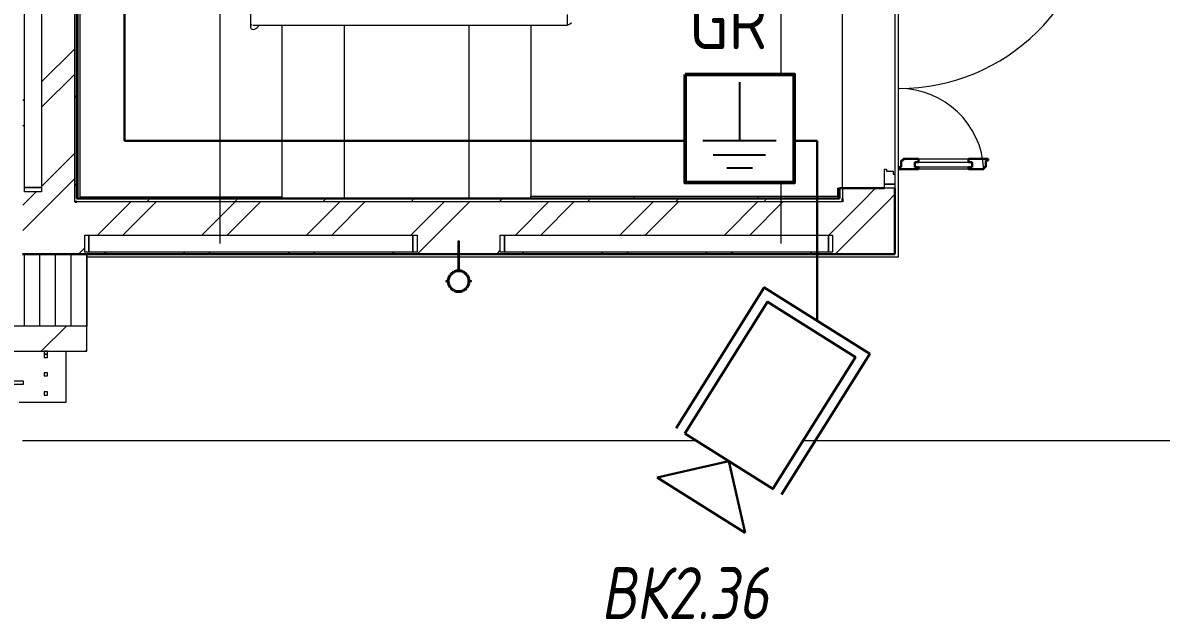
# Model space of a CAD drawing. Header units: millimetres. Extents: x -495897 to 1376592, y -28539 to 470976.
# Drawn here: x -9260 to -3781, y 369547 to 372416 of the extents above; entities that cross this region are included whole.
import ezdxf
from ezdxf import colors
from ezdxf.entities.mleader import LeaderData, LeaderLine
from ezdxf.enums import TextEntityAlignment as Align
from ezdxf.math import Vec2, Vec3

# ---------------------------------------------------------------- set-up
doc = ezdxf.new("R2010")
doc.units = ezdxf.units.MM
doc.set_wipeout_variables(frame=1)
doc.linetypes.add('ADSK_Линия сетки', pattern=[25, 20, -2.5, 0, -2.5])
doc.linetypes.add('ADSK_Сверху', pattern=[450, 300, -150])
for name, color, linetype, lineweight in [('RC-Видеонаблюдение', 5, 'Continuous', 30), ('RC-Выноски', 7, 'Continuous', 0), ('RC-Линии_связи-Адресные', 5, 'Continuous', 30), ('Витраж', 7, 'Continuous', 9), ('Двери', 252, 'Continuous', 9), ('Крыша', 7, 'Continuous', 9), ('Крыша штриховка', 7, 'Continuous', 9), ('Лестницы', 252, 'Continuous', 9), ('Линии', 7, 'Continuous', 9), ('НО ВН - ВК', 164, 'Continuous', 50), ('Обобщенные модели', 252, 'Continuous', 18), ('Ограждение', 252, 'Continuous', 9), ('Окна', 252, 'Continuous', 9), ('Оси', 252, 'Continuous', 9), ('Перекрытие', 252, 'Continuous', 18), ('Стены внутренние', 7, 'Continuous', 18), ('Стены наружные', 7, 'Continuous', 18), ('Стены штриховка', 7, 'Continuous', 9)]:
    doc.layers.add(name, color=color, linetype=linetype, lineweight=lineweight)
doc.layers.add('RC-Позиционные_обозначения', color=7, linetype='Continuous')
doc.layers.add('Двери открывание', color=7, linetype='Continuous', lineweight=9, true_color=0xc0c0c0)
doc.styles.add('ISOCPEUR', font='isocpeur.ttf', dxfattribs={"width": 0.9, "height": 350})
doc.styles.add('Mipgost_5', font='', dxfattribs={"height": 250})
doc.styles.add('RubezhCAD', font='', dxfattribs={"oblique": 10})
doc.styles.get("Standard").update_dxf_attribs({"font": ''})
doc.styles.get('Mipgost_5').set_extended_font_data('Mipgost')
doc.styles.get('RubezhCAD').set_extended_font_data('GOST type A')
doc.styles.get('Standard').set_extended_font_data('GOST type B')

# ---------------------------------------------------------------- blocks, each defined once
blk = doc.blocks.new('RC-UGO-CAM-03')
blk.add_attdef('PSTN', text='', height=2.5).set_placement((4.626, 3.284), align=Align.BOTTOM_LEFT)
blk.add_wipeout([(3.743, 0), (6.243, 2.499), (6.243, -2.499)])
blk.add_line((6.243, 2.499), (6.243, -2.499))
blk.add_wipeout([(-3.743, -2.499), (-3.741, 2.497), (3.743, 2.499), (3.743, -2.499)])
for q in [(6.243, 2.499), (6.243, -2.499)]:
    blk.add_line((3.743, 0), q)
blk.add_lwpolyline([(3.743, 2.999), (-4.243, 2.999), (-4.243, -2.999), (3.743, -2.999)])
blk.add_lwpolyline([(3.743, -2.499), (3.743, 2.499), (-3.743, 2.499), (-3.743, -2.499), (3.743, -2.499)], close=True)
blk = doc.blocks.new('1 этаж')
at = {"layer": 'Обобщенные модели', "lineweight": 9, "true_color": 0x636466}
h = blk.add_hatch(dxfattribs=at)
h.set_pattern_fill('FP_7', color=251, style=0, pattern_type=2)
h.set_pattern_definition([(45, (-32119.82, 96), (-106.066, 106.066), [])])
h.paths.add_polyline_path([(-6405.8, 10724.3), (-6383.1, 10730), (-6365.8, 10744.9), (-6357.1, 10764.7), (-6357.9, 10787.2), (-6368.1, 10806.5), (-6386.1, 10819.8), (-6405.8, 10824.3), (-6428.5, 10818.5), (-6445.8, 10803.6), (-6454.5, 10783.8), (-6453.4, 10760.8), (-6443.5, 10742), (-6425.5, 10728.8), (-6413.3, 10726)])
at = {"layer": 'Ограждение', "true_color": 0x636466}
h = blk.add_hatch(dxfattribs=at)
h.set_pattern_fill('FP_25', color=251, style=0, pattern_type=2)
h.set_pattern_definition([(0, (-32119.8, 96), (0, 600), []), (90, (-32119.8, 96), (-600, 4e-14), [])])
h.paths.add_polyline_path([(-4572.8, 11171.3), (-4582.8, 11181.3), (-6057.8, 11181.3), (-6057.8, 11171.3), (-5058.1, 11171.3)])
at = {"layer": 'Витраж', "color": 251, "lineweight": 18, "true_color": 0x636466}
for p, q in [((-8385.5, 10437.1), (-8400.5, 10437.1)), ((-8400.5, 10437.1), (-8400.5, 10422.7)), ((-8385.5, 10422.7), (-8400.5, 10422.7)), ((-8400.5, 10422.7), (-8400.5, 10407.1)), ((-8400.5, 10422.7), (-8385.5, 10422.7)), ((-8385.5, 10422.7), (-8385.5, 10437.1)), ((-8385.5, 10407.1), (-8385.5, 10422.7)), ((-8400.5, 10407.1), (-8385.5, 10407.1)), ((-8385.5, 10241.3), (-8400.5, 10241.3)), ((-8400.5, 10241.3), (-8400.5, 10226.3)), ((-8400.5, 10226.3), (-8385.5, 10226.3)), ((-8385.5, 10226.3), (-8385.5, 10241.3))]:
    blk.add_line(p, q, dxfattribs=at)
at = {"layer": 'Витраж', "color": 251, "lineweight": 18, "true_color": 0x636466, "extrusion": (0, 0, -1)}
for p, q in [((-8385.5, 10333.8), (-8400.5, 10333.8)), ((-8400.5, 10333.8), (-8400.5, 10318.8)), ((-8400.5, 10318.8), (-8385.5, 10318.8)), ((-8385.5, 10318.8), (-8385.5, 10333.8))]:
    blk.add_line(p, q, dxfattribs=at)
at = {"layer": 'Двери', "color": 251, "lineweight": 30, "true_color": 0x636466}
for p, q in [((-4275.8, 11322.3), (-4275.8, 11354.3)), ((-4275.8, 11354.3), (-4265.8, 11354.3)), ((-4265.8, 11363.3), (-4191.8, 11363.3)), ((-4265.8, 11354.3), (-4265.8, 11363.3)), ((-4191.8, 11346.3), (-4209.8, 11346.3)), ((-4209.8, 11346.3), (-4209.8, 11322.3)), ((-4191.8, 11363.3), (-4191.8, 11346.3)), ((-3951.8, 11363.3), (-3857.8, 11363.3)), ((-3951.8, 11363.3), (-3951.8, 11346.3)), ((-3951.8, 11346.3), (-3933.8, 11346.3)), ((-3933.8, 11346.3), (-3933.8, 11322.3)), ((-3867.8, 11354.3), (-3867.8, 11322.3)), ((-3857.8, 11354.3), (-3867.8, 11354.3)), ((-3857.8, 11363.3), (-3857.8, 11354.3)), ((-4285.8, 11322.3), (-4275.8, 11322.3)), ((-4285.8, 11313.3), (-4285.8, 11322.3)), ((-4191.8, 11313.3), (-4285.8, 11313.3)), ((-4209.8, 11322.3), (-4191.8, 11322.3)), ((-4191.8, 11322.3), (-4191.8, 11313.3)), ((-3951.8, 11322.3), (-3951.8, 11313.3)), ((-3933.8, 11322.3), (-3951.8, 11322.3)), ((-3877.8, 11313.3), (-3951.8, 11313.3)), ((-3877.8, 11322.3), (-3877.8, 11313.3)), ((-3867.8, 11322.3), (-3877.8, 11322.3))]:
    blk.add_line(p, q, dxfattribs=at)
at = {"layer": 'Двери', "color": 251, "true_color": 0x636466}
for p, q in [((-4209.8, 11346.3), (-3933.8, 11346.3)), ((-4209.8, 11322.3), (-4209.8, 11346.3)), ((-4191.8, 11363.3), (-3951.8, 11363.3)), ((-3933.8, 11346.3), (-3933.8, 11322.3)), ((-4355.8, 11313.3), (-4346.8, 11313.3)), ((-4355.8, 11241.3), (-4355.8, 11313.3)), ((-4346.8, 11313.3), (-4346.8, 11303.3)), ((-4346.8, 11303.3), (-4314.8, 11303.3)), ((-4314.8, 11303.3), (-4314.8, 11288.3)), ((-4314.8, 11288.3), (-4305.8, 11288.3)), ((-4305.8, 11288.3), (-4305.8, 11241.3)), ((-3933.8, 11322.3), (-4209.8, 11322.3)), ((-3951.8, 11313.3), (-4191.8, 11313.3)), ((-4355.8, 11241.3), (-4305.8, 11241.3)), ((-4355.8, 11221.3), (-4355.8, 11241.3)), ((-4305.8, 11241.3), (-4355.8, 11241.3)), ((-4305.8, 11241.3), (-4305.8, 11221.3)), ((-4305.8, 11221.3), (-4355.8, 11221.3))]:
    blk.add_line(p, q, dxfattribs=at)
at = {"layer": 'Двери открывание', "color": 251, "true_color": 0x636466}
for centre, radius, start, end in [((-4285.8, 12649.3), 948, 270, 358.7911), ((-4285.8, 11293.3), 408, 2.8097, 90)]:
    blk.add_arc(centre, radius, start, end, dxfattribs=at)
at = {"layer": 'Крыша', "color": 251, "true_color": 0x636466}
blk.add_line((-8195.8, 10904.3), (-8195.8, 10558.2), dxfattribs=at)
at = {"layer": 'Крыша', "color": 251, "lineweight": 18, "true_color": 0x636466}
for p, q in [((-8195.8, 10558.2), (-10355.8, 10558.2)), ((-8195.8, 10437.1), (-8195.8, 10558.2)), ((-10355.8, 10437.1), (-8195.8, 10437.1))]:
    blk.add_line(p, q, dxfattribs=at)
at = {"layer": 'Крыша', "color": 251, "linetype": 'Continuous', "true_color": 0x636466}
for p, q in [((-8414.5, 10437.1), (-8293.3, 10558.2)), ((-8202.3, 10437.1), (-8195.8, 10443.6))]:
    blk.add_line(p, q, dxfattribs=at)
at = {"layer": 'Крыша штриховка', "color": 251, "linetype": 'Continuous', "true_color": 0x636466}
for p, q in [((-8497.8, 10904.3), (-8497.8, 10558.2)), ((-8422.8, 10904.3), (-8422.8, 10558.2)), ((-8347.8, 10904.3), (-8347.8, 10558.2)), ((-8272.8, 10904.3), (-8272.8, 10558.2)), ((-8197.8, 10904.3), (-8197.8, 10558.2))]:
    blk.add_line(p, q, dxfattribs=at)
at = {"layer": 'Лестницы', "color": 251, "true_color": 0x636466}
for p, q in [((-7257.6, 12006.3), (-7257.6, 11171.3)), ((-7257.6, 12006.3), (-7257.6, 11171.3)), ((-6957.6, 12006.3), (-6957.6, 11171.3)), ((-6957.6, 12006.3), (-6957.6, 11171.3)), ((-6357.6, 12006.3), (-6357.6, 11171.3)), ((-6357.6, 12006.3), (-6357.6, 11171.3))]:
    blk.add_line(p, q, dxfattribs=at)
at = {"layer": 'Линии', "color": 251, "linetype": 'ADSK_Сверху', "ltscale": 100, "true_color": 0x636466}
blk.add_line((-8505.8, 10007.5), (-2273.8, 10007.5), dxfattribs=at)
at = {"layer": 'Обобщенные модели', "color": 251, "true_color": 0x636466}
for p, q in [((-6409.1, 10966.3), (-6409.1, 10826.3)), ((-6402.5, 10966.3), (-6409.1, 10966.3)), ((-6402.5, 10826.3), (-6402.5, 10966.3)), ((-6409.1, 10826.3), (-6406.7, 10826.3)), ((-6404.9, 10826.3), (-6402.5, 10826.3)), ((-6467.8, 10775.3), (-6467.8, 10773.3)), ((-6457.8, 10775.3), (-6467.8, 10775.3)), ((-6467.8, 10775.3), (-6467.8, 10773.3)), ((-6457.8, 10775.3), (-6467.8, 10775.3)), ((-6467.8, 10775.3), (-6467.8, 10773.3)), ((-6457.8, 10775.3), (-6467.8, 10775.3)), ((-6467.8, 10775.3), (-6467.8, 10773.3)), ((-6457.8, 10775.3), (-6467.8, 10775.3)), ((-6467.8, 10773.3), (-6457.8, 10773.3)), ((-6467.8, 10773.3), (-6457.8, 10773.3)), ((-6467.8, 10773.3), (-6457.8, 10773.3)), ((-6467.8, 10773.3), (-6457.8, 10773.3)), ((-6457.8, 10775.3), (-6455.8, 10775.3)), ((-6455.8, 10773.3), (-6457.8, 10773.3)), ((-6455.8, 10775.3), (-6455.8, 10773.3)), ((-6355.8, 10775.3), (-6353.8, 10775.3)), ((-6355.8, 10773.3), (-6355.8, 10775.3)), ((-6353.8, 10773.3), (-6355.8, 10773.3)), ((-6343.8, 10775.3), (-6353.8, 10775.3)), ((-6343.8, 10775.3), (-6353.8, 10775.3)), ((-6343.8, 10775.3), (-6353.8, 10775.3)), ((-6343.8, 10775.3), (-6353.8, 10775.3)), ((-6353.8, 10773.3), (-6343.8, 10773.3)), ((-6353.8, 10773.3), (-6343.8, 10773.3)), ((-6353.8, 10773.3), (-6343.8, 10773.3)), ((-6353.8, 10773.3), (-6343.8, 10773.3)), ((-6343.8, 10773.3), (-6343.8, 10775.3)), ((-6343.8, 10773.3), (-6343.8, 10775.3)), ((-6343.8, 10773.3), (-6343.8, 10775.3)), ((-6343.8, 10773.3), (-6343.8, 10775.3))]:
    blk.add_line(p, q, dxfattribs=at)
for radius, start, end in [(52, 90, 270), (50, 90, 270), (52, 270, 90), (50, 270, 90)]:
    blk.add_arc((-6405.8, 10774.3), radius, start, end, dxfattribs=at)
at = {"layer": 'Обобщенные модели', "color": 251, "lineweight": 40, "true_color": 0x636466}
for start, end in [(143.7992, 166.3688), (117.1715, 139.417), (90, 113.3059), (66.6941, 90), (40.583, 62.8285), (13.6312, 36.2008), (168.9964, 191.0036), (193.6312, 216.2008), (220.583, 242.8285), (297.1715, 319.417), (323.7992, 346.3688), (348.9964, 11.0036), (246.6941, 270), (270, 293.3059)]:
    blk.add_arc((-6405.8, 10774.3), 50, start, end, dxfattribs=at)
at = {"layer": 'Ограждение', "color": 251, "true_color": 0x636466}
for p, q in [((-8238.8, 12156.3), (-8238.8, 11171.3)), ((-8228.8, 12156.3), (-8228.8, 11179.3)), ((-7407.6, 12156.3), (-7407.6, 12006.3)), ((-7407.6, 12149), (-7407.6, 11996.6)), ((-5884.2, 12056.3), (-5884.2, 12006.3)), ((-7396.3, 12006.3), (-7257.6, 12006.3)), ((-7375.5, 12006.3), (-7239.7, 12006.3)), ((-7257.6, 12006.3), (-6057.6, 12006.3)), ((-7239.7, 12006.3), (-6050.3, 12006.3)), ((-6057.6, 12006.3), (-5884.2, 12006.3)), ((-6050.3, 12006.3), (-5884.2, 12006.3)), ((-8228.8, 11179.3), (-7257.6, 11179.3)), ((-6057.8, 11171.3), (-6057.8, 11181.3)), ((-4582.8, 11181.3), (-6057.8, 11181.3)), ((-4582.8, 11221.3), (-4572.8, 11221.3)), ((-4582.8, 11221.3), (-4582.8, 11181.3)), ((-4582.8, 11181.3), (-4572.8, 11171.3)), ((-8501, 10293.7), (-8556, 10293.7)), ((-8556, 10278.7), (-8501, 10278.7)), ((-8501, 10286.2), (-8501, 10293.7)), ((-8501, 10278.7), (-8501, 10286.2))]:
    blk.add_line(p, q, dxfattribs=at)
at = {"layer": 'Ограждение', "color": 251, "true_color": 0x636466, "flags": 128}
for points in [[(-7403.2, 12010.7), (-7404.2, 12008.9), (-7406.7, 12002.5), (-7407.6, 11996.6)], [(-7407.6, 11996.6), (-7406.7, 11991.7), (-7404.2, 11988), (-7400.2, 11985.9), (-7395.1, 11985.4), (-7389, 11986.7), (-7382.6, 11989.5), (-7376.1, 11993.8), (-7370.1, 11999.2), (-7364.9, 12005.4)], [(-5863.5, 12017.2), (-5864.1, 12016.3), (-5864.7, 12015.5), (-5865.4, 12014.8), (-5866.1, 12014), (-5866.8, 12013.3), (-5867.5, 12012.7), (-5868.3, 12012), (-5869, 12011.4), (-5869.8, 12010.8), (-5870.7, 12010.2), (-5871.5, 12009.7), (-5872.4, 12009.2), (-5873.3, 12008.8), (-5874.2, 12008.3), (-5875.1, 12008), (-5876.1, 12007.6), (-5877, 12007.3), (-5878, 12007.1), (-5879, 12006.8), (-5879.9, 12006.6), (-5880.9, 12006.5), (-5881.9, 12006.4), (-5882.9, 12006.3), (-5883.9, 12006.3), (-5884.2, 12006.3)]]:
    blk.add_lwpolyline(points, dxfattribs=at)
at = {"layer": 'Окна', "color": 251, "true_color": 0x636466}
for p, q in [((-8495.8, 11224.3), (-8495.8, 12784.3)), ((-8413.8, 12784.3), (-8413.8, 11224.3)), ((-8495.8, 11204.3), (-8495.8, 11224.3)), ((-8495.8, 11224.3), (-8413.8, 11224.3)), ((-8413.8, 11224.3), (-8495.8, 11224.3)), ((-8413.8, 11204.3), (-8495.8, 11204.3)), ((-8413.8, 11224.3), (-8413.8, 11204.3)), ((-8205.8, 10996.3), (-8185.8, 10996.3)), ((-8205.8, 10914.3), (-8205.8, 10996.3)), ((-8185.8, 10996.3), (-8185.8, 10914.3)), ((-8185.8, 10914.3), (-8185.8, 10996.3)), ((-8185.8, 10996.3), (-6625.8, 10996.3)), ((-6625.8, 10996.3), (-6605.8, 10996.3)), ((-6625.8, 10914.3), (-6625.8, 10996.3)), ((-6625.8, 10996.3), (-6625.8, 10914.3)), ((-6605.8, 10996.3), (-6605.8, 10914.3)), ((-6205.8, 10996.3), (-6185.8, 10996.3)), ((-6205.8, 10914.3), (-6205.8, 10996.3)), ((-6185.8, 10996.3), (-6185.8, 10914.3)), ((-6185.8, 10914.3), (-6185.8, 10996.3)), ((-6185.8, 10996.3), (-4625.8, 10996.3)), ((-4625.8, 10996.3), (-4605.8, 10996.3)), ((-4625.8, 10914.3), (-4625.8, 10996.3)), ((-4625.8, 10996.3), (-4625.8, 10914.3)), ((-4605.8, 10996.3), (-4605.8, 10914.3)), ((-8185.8, 10914.3), (-8205.8, 10914.3)), ((-6625.8, 10914.3), (-8185.8, 10914.3)), ((-6605.8, 10914.3), (-6625.8, 10914.3)), ((-6185.8, 10914.3), (-6205.8, 10914.3)), ((-4625.8, 10914.3), (-6185.8, 10914.3)), ((-4605.8, 10914.3), (-4625.8, 10914.3))]:
    blk.add_line(p, q, dxfattribs=at)
at = {"layer": 'Оси', "color": 251, "linetype": 'ADSK_Линия сетки', "ltscale": 100, "true_color": 0x636466}
for p, q in [((-7555.8, 32206.9), (-7555.8, 10956.3)), ((-4855.8, 32206.9), (-4855.8, 10956.3))]:
    blk.add_line(p, q, dxfattribs=at)
at = {"layer": 'Перекрытие', "color": 251, "ltscale": 100, "true_color": 0x636466}
for p, q in [((-6057.6, 12006.3), (-6057.6, 11181.3)), ((-8295, 10191.8), (-8295, 10437.1)), ((-8520.8, 10191.8), (-8295, 10191.8))]:
    blk.add_line(p, q, dxfattribs=at)
at = {"layer": 'Стены внутренние', "color": 251, "true_color": 0x636466}
for p, q in [((-4557.8, 11221.3), (-4557.8, 12721.3)), ((-4305.8, 12654.3), (-4305.8, 11288.3))]:
    blk.add_line(p, q, dxfattribs=at)
at = {"layer": 'Стены внутренние', "color": 251, "linetype": 'Continuous', "lineweight": 9, "true_color": 0x636466}
for p, q in [((-8413.8, 11732.6), (-8253.8, 11892.6)), ((-8413.8, 11610.7), (-8253.8, 11770.7)), ((-8503.8, 11642.6), (-8495.8, 11650.6)), ((-8503.8, 11520.7), (-8495.8, 11528.7)), ((-8413.8, 11229.7), (-8253.8, 11389.7)), ((-8503.8, 11017.8), (-8253.8, 11267.8)), ((-8503.8, 11139.7), (-8439.2, 11204.3)), ((-4464, 11156.3), (-4399, 11221.3)), ((-4342.1, 11156.3), (-4307.8, 11190.6)), ((-8144.3, 10996.3), (-7984.3, 11156.3)), ((-8022.4, 10996.3), (-7862.4, 11156.3)), ((-7641.4, 10996.3), (-7481.4, 11156.3)), ((-7519.5, 10996.3), (-7359.5, 11156.3)), ((-7138.5, 10996.3), (-6978.5, 11156.3)), ((-7016.6, 10996.3), (-6856.6, 11156.3)), ((-6635.6, 10996.3), (-6475.6, 11156.3)), ((-6603.7, 10906.3), (-6353.7, 11156.3)), ((-6132.7, 10996.3), (-5972.7, 11156.3)), ((-6010.8, 10996.3), (-5850.8, 11156.3)), ((-5629.8, 10996.3), (-5469.8, 11156.3)), ((-5507.9, 10996.3), (-5347.9, 11156.3)), ((-5126.9, 10996.3), (-4966.9, 11156.3)), ((-5005, 10996.3), (-4845, 11156.3)), ((-4624, 10996.3), (-4464, 11156.3)), ((-4592.1, 10906.3), (-4342.1, 11156.3)), ((-4305.8, 10960.3), (-4307.8, 10963.7)), ((-8341.6, 10906.3), (-8342.7, 10904.4)), ((-8234.3, 10906.3), (-8205.8, 10934.8)), ((-8112.4, 10906.3), (-8104.4, 10914.3)), ((-7910.5, 10904.6), (-7911.5, 10906.3)), ((-7731.4, 10906.3), (-7723.4, 10914.3)), ((-7675.9, 10904.7), (-7676.8, 10906.3)), ((-7609.5, 10906.3), (-7601.5, 10914.3)), ((-7228.5, 10906.3), (-7220.5, 10914.3)), ((-7106.6, 10906.3), (-7098.6, 10914.3)), ((-7089.5, 10905), (-7090.2, 10906.3)), ((-6725.6, 10906.3), (-6717.6, 10914.3)), ((-6347.8, 10905.4), (-6348.4, 10904.3)), ((-6222.7, 10906.3), (-6205.8, 10923.2)), ((-6100.8, 10906.3), (-6092.8, 10914.3)), ((-5719.8, 10906.3), (-5711.8, 10914.3)), ((-5597.9, 10906.3), (-5589.9, 10914.3)), ((-5526.3, 10905.7), (-5527.2, 10904.3)), ((-5291.9, 10905.4), (-5292.5, 10904.3)), ((-5216.9, 10906.3), (-5208.9, 10914.3)), ((-5212, 10904.3), (-5212.9, 10905.9)), ((-5095, 10906.3), (-5087, 10914.3)), ((-4714, 10906.3), (-4706, 10914.3))]:
    blk.add_line(p, q, dxfattribs=at)
at = {"layer": 'Стены внутренние', "color": 251, "lineweight": 30, "true_color": 0x636466}
for p, q in [((-4355.8, 11221.3), (-4557.8, 11221.3)), ((-4305.8, 10904.3), (-4305.8, 11221.3)), ((-8243, 11156.3), (-8253.8, 11156.3)), ((-4557.8, 11171.3), (-4557.8, 11156.3)), ((-8505.8, 10904.3), (-6408.4, 10904.3)), ((-6402.9, 10904.3), (-4305.8, 10904.3))]:
    blk.add_line(p, q, dxfattribs=at)
at = {"layer": 'Стены наружные', "color": 251, "lineweight": 30, "true_color": 0x636466}
for p, q in [((-8243, 11171.3), (-8243, 14741.3)), ((-4572.8, 11221.3), (-4572.8, 11171.3)), ((-4557.8, 11221.3), (-4572.8, 11221.3)), ((-4572.8, 11171.3), (-8243, 11171.3))]:
    blk.add_line(p, q, dxfattribs=at)
at = {"layer": 'Стены наружные', "color": 251, "true_color": 0x636466}
for p, q in [((-8242.6, 14741.3), (-8242.6, 11171.3)), ((-4290.8, 12991.3), (-4290.8, 10889.3)), ((-6408.7, 10889.3), (-8195.8, 10889.3)), ((-4290.8, 10889.3), (-6402.9, 10889.3))]:
    blk.add_line(p, q, dxfattribs=at)
at = {"layer": 'Стены наружные', "color": 251, "linetype": 'Continuous', "lineweight": 9, "true_color": 0x636466}
for p, q in [((-8253.8, 11658.4), (-8243, 11669.1)), ((-8253.8, 11234.1), (-8243, 11244.9)), ((-7907.4, 11156.3), (-7892.4, 11171.3)), ((-7483.1, 11156.3), (-7468.1, 11171.3)), ((-7058.8, 11156.3), (-7043.8, 11171.3)), ((-6634.6, 11156.3), (-6619.6, 11171.3)), ((-6210.3, 11156.3), (-6195.3, 11171.3)), ((-5786, 11156.3), (-5771, 11171.3)), ((-5361.8, 11156.3), (-5346.8, 11171.3)), ((-4937.5, 11156.3), (-4922.5, 11171.3))]:
    blk.add_line(p, q, dxfattribs=at)
at = {"layer": 'Стены штриховка', "color": 251, "true_color": 0x636466}
for p, q in [((-8253.8, 11156.3), (-8253.8, 14741.3)), ((-4557.8, 11221.3), (-4557.8, 11171.3)), ((-4307.8, 11221.3), (-4307.8, 10904.3)), ((-4557.8, 11156.3), (-8243, 11156.3)), ((-6408.4, 10906.3), (-8505.8, 10906.3)), ((-4305.8, 10906.3), (-6402.9, 10906.3))]:
    blk.add_line(p, q, dxfattribs=at)
blk = doc.blocks.new('грозозащита')
blk.add_wipeout([(-262.5, 0), (-262.5, 520), (262.5, 520), (262.5, 0)])
at = {"color": 7}
for p, q in [((0, 482.4), (0, 200.9)), ((0, 200.9), (-176.6, 200.9)), ((176.6, 200.9), (0, 200.9)), ((0, 131.6), (-128, 131.6)), ((123.9, 131.6), (0, 131.6)), ((61.9, 69.7), (-61.9, 69.7))]:
    blk.add_line(p, q, dxfattribs=at)
at = {"layer": 'НО ВН - ВК'}
blk.add_line((-262.5, 0), (-262.5, 520), dxfattribs=at)
at = {"layer": 'НО ВН - ВК', "color": 6}
blk.add_lwpolyline([(-262.5, 520), (262.5, 520), (262.5, 0), (-262.5, 0)], close=True, dxfattribs=at)

msp = doc.modelspace()

# ---------------------------------------------------------------- linework, layer by layer
at = {"layer": 'RC-Линии_связи-Адресные'}
for p, q in [((-8770.249, 371848.19), (-8770.249, 378371.197)), ((-5437.225, 371848.19), (-8770.249, 371848.19))]:
    msp.add_line(p, q, dxfattribs=at)

# ---------------------------------------------------------------- block references
msp.add_blockref('1 этаж', (-756.474, 360398.765))

# ---------------------------------------------------------------- texts
at = {"color": 0, "lineweight": 30, "insert": (-5864.948, 372413.935), "char_height": 250, "width": 479.75, "attachment_point": 5, "style": 'ISOCPEUR'}
msp.add_mtext('GR', dxfattribs=at)

# ---------------------------------------------------------------- next in the draw order: block references
at = {"layer": 'RC-Видеонаблюдение'}
ref = msp.add_blockref('RC-UGO-CAM-03', (-5663.033, 370623.95), dxfattribs=dict(at, xscale=100, yscale=100, zscale=100, rotation=237.8451873704188))
ref.add_attrib('PSTN', 'ВК2.36', (-6477.62, 369547.787), dxfattribs={"layer": 'RC-Позиционные_обозначения', "height": 250, "style": 'RubezhCAD', "oblique": 10})

# ---------------------------------------------------------------- next in the draw order: linework, layer by layer
at = {"layer": 'RC-Линии_связи-Адресные'}
msp.add_line((-5437.225, 370983.155), (-5437.225, 371848.19), dxfattribs=at)

# ---------------------------------------------------------------- next in the draw order: leaders
at = {"layer": 'RC-Выноски', "linetype": 'Continuous', "ltscale": 15}
ml = msp.add_multileader_mtext('Standard', dxfattribs=at)
ml.set_content('В ЛВС здания школы', color=256, style='Mipgost_5')
ml.set_leader_properties()
ml.build(insert=Vec2(0, 0))
ml.multileader.update_dxf_attribs({"has_text_frame": 1, "text_left_attachment_type": 6, "text_right_attachment_type": 6, "dogleg_length": 2, "arrow_head_size": 400, "scale": 100})
ctx = ml.context
ctx.base_point, ctx.scale, ctx.char_height, ctx.arrow_head_size, ctx.landing_gap_size, ctx.plane_origin = Vec3(408469.171, 372490.934), 100, 250, 400, 100, Vec3(-116420.439, 333728.374)
ctx.left_attachment, ctx.right_attachment, ctx.text_align_type = 6, 6, 2
notes = []
notes.append((ctx, [(1, (1, 1, 0), (411431.849, 372490.934), (-1, 0), 200, [(0, [(411431.849, 370475.664)], 0, [])])]))
ctx.mtext.insert, ctx.mtext.width, ctx.mtext.alignment, ctx.mtext.flow_direction = Vec3(411131.849, 372790.934), 4609.04485, 3, 5
for ctx, leaders in notes:
    for number, flags, end, landing, length, lines in leaders:
        leader = LeaderData()
        leader.index, (leader.has_last_leader_line, leader.has_dogleg_vector, leader.attachment_direction) = number, flags
        leader.last_leader_point, leader.dogleg_vector, leader.dogleg_length = Vec3(end), Vec3(landing), length
        for number, points, colour, breaks in lines:
            line = LeaderLine()
            line.index, line.vertices, line.color, line.breaks = number, Vec3.list(points), colors.encode_raw_color(colour), breaks
            leader.lines.append(line)
        ctx.leaders.append(leader)

# ---------------------------------------------------------------- next in the draw order: block references
msp.add_blockref('грозозащита', (-5809.86, 371647.246))

doc.saveas('drawing.dxf')
